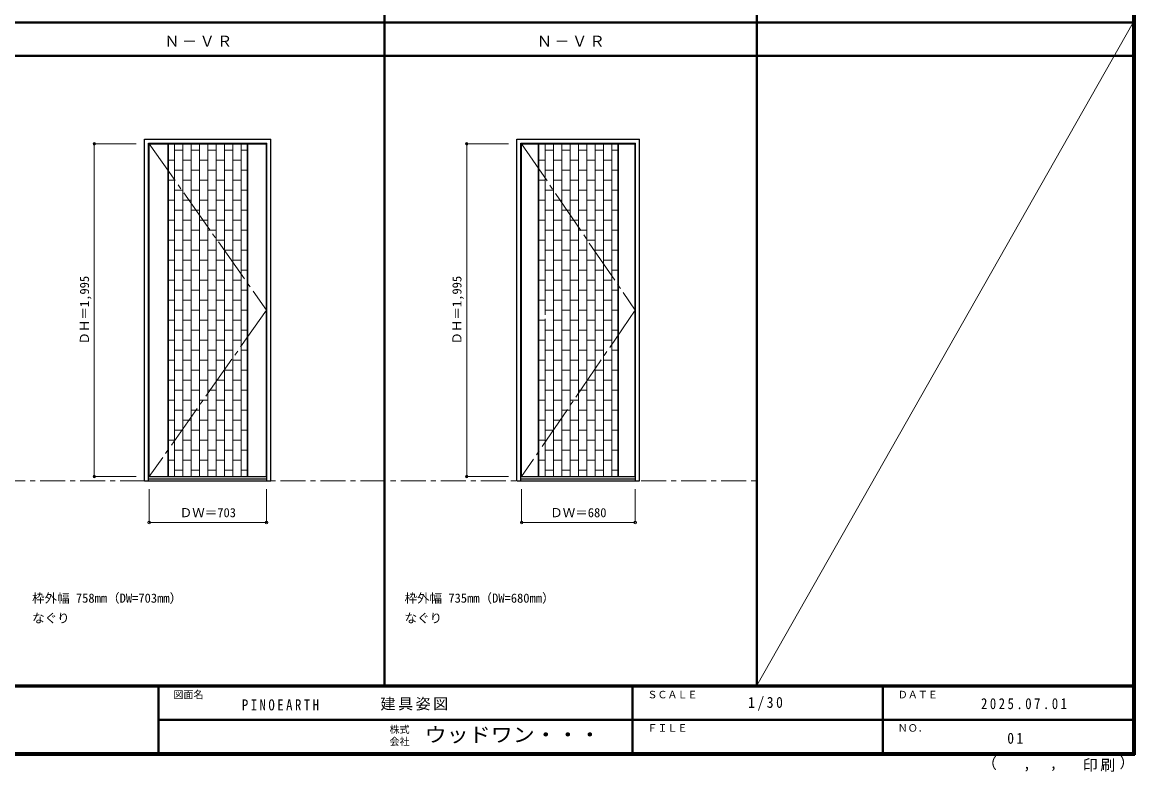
# Model space of a CAD drawing. Units: millimetres, scale not verified. Extents: x -6000 to 5700, y -4307 to 4260.
# Drawn here: x -966 to 5700, y -4307 to 186 of the extents above; entities that cross this region are included whole.
import ezdxf
from ezdxf.enums import TextEntityAlignment as Align

# ---------------------------------------------------------------- set-up
doc = ezdxf.new("R2010")
doc.units = ezdxf.units.MM
doc.header["$LTSCALE"] = 30
doc.header["$PDMODE"] = 32
doc.header["$PDSIZE"] = 15
for name, pattern in [('CHAIN1', [8, 5, -1, 1, -1]), ('CHAIN2', [12, 9, -1, 1, -1]), ('DASHED1', [1.8, 1.2, -0.6])]:
    doc.linetypes.add(name, pattern=pattern)
for name, color, linetype, lineweight in [('0-1_通り芯', 4, 'CHAIN1', 9), ('0-2_扉', 3, 'Continuous', 25), ('0-3_仕上げ', 3, 'Continuous', 25), ('0-4_枠', 3, 'Continuous', 25), ('0-7', 7, 'CHAIN2', 18), ('0-B_寸法', 7, 'Continuous', 9), ('0-C_ハッチ', 4, 'DASHED1', 9), ('F-1_枠', 6, 'Continuous', 40), ('F-A_文字', 7, 'Continuous', 18)]:
    doc.layers.add(name, color=color, linetype=linetype, lineweight=lineweight)
doc.layers.add('0-A_文字', color=7, linetype='Continuous')
doc.styles.add('ＭＳ ゴシック', font='')
doc.styles.get('ＭＳ ゴシック').set_extended_font_data('MS Gothic')

msp = doc.modelspace()

# ---------------------------------------------------------------- linework, layer by layer
at = {"layer": '0-1_通り芯', "color": 7, "lineweight": 18}
msp.add_line((-3258.4, -2562.5), (3436.4, -2562.5), dxfattribs=at)
at = {"layer": '0-2_扉'}
for p, q in [((-205.2, -542.5), (497.8, -542.5)), ((-205.2, -2537.5), (-205.2, -542.5)), ((497.8, -2537.5), (497.8, -542.5)), ((2026.4, -542.5), (2706.4, -542.5)), ((2026.4, -2537.5), (2026.4, -542.5)), ((2706.4, -2537.5), (2706.4, -542.5)), ((-205.2, -2537.5), (497.8, -2537.5)), ((2026.4, -2537.5), (2706.4, -2537.5))]:
    msp.add_line(p, q, dxfattribs=at)
at = {"layer": '0-3_仕上げ', "color": 7, "lineweight": 18}
for p, q in [((-94.2, -2537.5), (-94.2, -542.5)), ((-90.2, -2537.5), (-90.2, -542.5)), ((382.8, -2537.5), (382.8, -542.5)), ((386.8, -2537.5), (386.8, -542.5)), ((2125.9, -2537.5), (2125.9, -542.5)), ((2129.9, -2537.5), (2129.9, -542.5)), ((2602.9, -2537.5), (2602.9, -542.5)), ((2606.9, -2537.5), (2606.9, -542.5))]:
    msp.add_line(p, q, dxfattribs=at)
at = {"layer": '0-4_枠'}
for p, q in [((-234.2, -515.5), (523.8, -515.5)), ((-234.2, -2562.5), (-234.2, -515.5)), ((523.8, -2562.5), (523.8, -515.5)), ((1997.4, -515.5), (2732.4, -515.5)), ((1997.4, -2562.5), (1997.4, -515.5)), ((2732.4, -2562.5), (2732.4, -515.5)), ((-210.2, -539.5), (499.8, -539.5)), ((-210.2, -2562.5), (-210.2, -539.5)), ((499.8, -2562.5), (499.8, -539.5)), ((2021.4, -539.5), (2708.4, -539.5)), ((2021.4, -2562.5), (2021.4, -539.5)), ((2708.4, -2562.5), (2708.4, -539.5)), ((-234.2, -2562.5), (523.8, -2562.5)), ((-210.2, -2550.5), (499.8, -2550.5)), ((1997.4, -2562.5), (2732.4, -2562.5)), ((2021.4, -2550.5), (2708.4, -2550.5))]:
    msp.add_line(p, q, dxfattribs=at)
at = {"layer": '0-7'}
for p, q in [((-205.2, -542.5), (497.8, -1540)), ((2026.4, -542.5), (2706.4, -1540)), ((497.8, -1540), (-205.2, -2537.5)), ((2706.4, -1540), (2026.4, -2537.5))]:
    msp.add_line(p, q, dxfattribs=at)
at = {"layer": '0-B_寸法', "color": 4}
for p, q in [((-534.2, -542.5), (-284.2, -542.5)), ((-534.2, -542.5), (-534.2, -2537.5)), ((1697.4, -542.5), (1947.4, -542.5)), ((1697.4, -542.5), (1697.4, -2537.5)), ((-534.2, -2537.5), (-284.2, -2537.5)), ((1697.4, -2537.5), (1947.4, -2537.5)), ((-205.2, -2812.5), (-205.2, -2612.5)), ((497.8, -2812.5), (497.8, -2612.5)), ((2026.4, -2812.5), (2026.4, -2612.5)), ((2706.4, -2812.5), (2706.4, -2612.5)), ((-205.2, -2812.5), (497.8, -2812.5)), ((2026.4, -2812.5), (2706.4, -2812.5))]:
    msp.add_line(p, q, dxfattribs=at)
at = {"layer": '0-B_寸法'}
for p in [(-534.2, -542.5), (1697.4, -542.5), (-534.2, -2537.5), (1697.4, -2537.5), (-205.2, -2812.5), (497.8, -2812.5), (2026.4, -2812.5), (2706.4, -2812.5)]:
    msp.add_point(p, dxfattribs=at)
at = {"layer": '0-C_ハッチ', "linetype": 'Continuous'}
for p, q in [((-53.7, -542.5), (-53.7, -2537.5)), ((-3.7, -580), (-53.7, -580)), ((-3.7, -2537.5), (-3.7, -542.5)), ((46.3, -542.5), (46.3, -2537.5)), ((96.3, -580), (46.3, -580)), ((96.3, -542.5), (96.3, -2537.5)), ((146.3, -542.5), (146.3, -2537.5)), ((196.3, -580), (146.3, -580)), ((196.3, -542.5), (196.3, -2537.5)), ((246.3, -542.5), (246.3, -2537.5)), ((296.3, -580), (246.3, -580)), ((296.3, -542.5), (296.3, -2537.5)), ((346.3, -542.5), (346.3, -2537.5)), ((382.8, -580), (346.3, -580)), ((2166.4, -542.5), (2166.4, -1568)), ((2216.4, -580), (2166.4, -580)), ((2216.4, -2537.5), (2216.4, -542.5)), ((2266.4, -542.5), (2266.4, -2537.5)), ((2316.4, -580), (2266.4, -580)), ((2316.4, -542.5), (2316.4, -2537.5)), ((2366.4, -542.5), (2366.4, -2537.5)), ((2416.4, -580), (2366.4, -580)), ((2416.4, -542.5), (2416.4, -2537.5)), ((2466.4, -542.5), (2466.4, -2537.5)), ((2516.4, -580), (2466.4, -580)), ((2516.4, -542.5), (2516.4, -2537.5)), ((2566.4, -542.5), (2566.4, -2537.5)), ((2602.9, -580), (2566.4, -580)), ((-53.7, -640), (-90.2, -640)), ((46.3, -640), (-3.7, -640)), ((146.3, -640), (96.3, -640)), ((246.3, -640), (196.3, -640)), ((346.3, -640), (296.3, -640)), ((2166.4, -640), (2129.9, -640)), ((2266.4, -640), (2216.4, -640)), ((2366.4, -640), (2316.4, -640)), ((2466.4, -640), (2416.4, -640)), ((2566.4, -640), (2516.4, -640)), ((-3.7, -700), (-53.7, -700)), ((96.3, -700), (46.3, -700)), ((196.3, -700), (146.3, -700)), ((296.3, -700), (246.3, -700)), ((382.8, -700), (346.3, -700)), ((2216.4, -700), (2166.4, -700)), ((2316.4, -700), (2266.4, -700)), ((2416.4, -700), (2366.4, -700)), ((2516.4, -700), (2466.4, -700)), ((2602.9, -700), (2566.4, -700)), ((-53.7, -760), (-90.2, -760)), ((46.3, -760), (-3.7, -760)), ((146.3, -760), (96.3, -760)), ((246.3, -760), (196.3, -760)), ((346.3, -760), (296.3, -760)), ((2166.4, -760), (2129.9, -760)), ((2266.4, -760), (2216.4, -760)), ((2366.4, -760), (2316.4, -760)), ((2466.4, -760), (2416.4, -760)), ((2566.4, -760), (2516.4, -760)), ((-3.7, -820), (-53.7, -820)), ((96.3, -820), (46.3, -820)), ((196.3, -820), (146.3, -820)), ((296.3, -820), (246.3, -820)), ((382.8, -820), (346.3, -820)), ((2216.4, -820), (2166.4, -820)), ((2316.4, -820), (2266.4, -820)), ((2416.4, -820), (2366.4, -820)), ((2516.4, -820), (2466.4, -820)), ((2602.9, -820), (2566.4, -820)), ((-53.7, -880), (-90.2, -880)), ((46.3, -880), (-3.7, -880)), ((146.3, -880), (96.3, -880)), ((246.3, -880), (196.3, -880)), ((346.3, -880), (296.3, -880)), ((2166.4, -880), (2129.9, -880)), ((2266.4, -880), (2216.4, -880)), ((2366.4, -880), (2316.4, -880)), ((2466.4, -880), (2416.4, -880)), ((2566.4, -880), (2516.4, -880)), ((-3.7, -940), (-53.7, -940)), ((96.3, -940), (46.3, -940)), ((196.3, -940), (146.3, -940)), ((296.3, -940), (246.3, -940)), ((382.8, -940), (346.3, -940)), ((2216.4, -940), (2166.4, -940)), ((2316.4, -940), (2266.4, -940)), ((2416.4, -940), (2366.4, -940)), ((2516.4, -940), (2466.4, -940)), ((2602.9, -940), (2566.4, -940)), ((-53.7, -1000), (-90.2, -1000)), ((-3.7, -1060), (-53.7, -1060)), ((46.3, -1000), (-3.7, -1000)), ((96.3, -1060), (46.3, -1060)), ((146.3, -1000), (96.3, -1000)), ((196.3, -1060), (146.3, -1060)), ((246.3, -1000), (196.3, -1000)), ((296.3, -1060), (246.3, -1060)), ((346.3, -1000), (296.3, -1000)), ((382.8, -1060), (346.3, -1060)), ((2166.4, -1000), (2129.9, -1000)), ((2216.4, -1060), (2166.4, -1060)), ((2266.4, -1000), (2216.4, -1000)), ((2316.4, -1060), (2266.4, -1060)), ((2366.4, -1000), (2316.4, -1000)), ((2416.4, -1060), (2366.4, -1060)), ((2466.4, -1000), (2416.4, -1000)), ((2516.4, -1060), (2466.4, -1060)), ((2566.4, -1000), (2516.4, -1000)), ((2602.9, -1060), (2566.4, -1060)), ((-53.7, -1120), (-90.2, -1120)), ((46.3, -1120), (-3.7, -1120)), ((146.3, -1120), (96.3, -1120)), ((246.3, -1120), (196.3, -1120)), ((346.3, -1120), (296.3, -1120)), ((2166.4, -1120), (2129.9, -1120)), ((2266.4, -1120), (2216.4, -1120)), ((2366.4, -1120), (2316.4, -1120)), ((2466.4, -1120), (2416.4, -1120)), ((2566.4, -1120), (2516.4, -1120)), ((-3.7, -1180), (-53.7, -1180)), ((96.3, -1180), (46.3, -1180)), ((196.3, -1180), (146.3, -1180)), ((296.3, -1180), (246.3, -1180)), ((382.8, -1180), (346.3, -1180)), ((2216.4, -1180), (2166.4, -1180)), ((2316.4, -1180), (2266.4, -1180)), ((2416.4, -1180), (2366.4, -1180)), ((2516.4, -1180), (2466.4, -1180)), ((2602.9, -1180), (2566.4, -1180)), ((-53.7, -1240), (-90.2, -1240)), ((46.3, -1240), (-3.7, -1240)), ((146.3, -1240), (96.3, -1240)), ((246.3, -1240), (196.3, -1240)), ((346.3, -1240), (296.3, -1240)), ((2166.4, -1240), (2129.9, -1240)), ((2266.4, -1240), (2216.4, -1240)), ((2366.4, -1240), (2316.4, -1240)), ((2466.4, -1240), (2416.4, -1240)), ((2566.4, -1240), (2516.4, -1240)), ((-3.7, -1300), (-53.7, -1300)), ((96.3, -1300), (46.3, -1300)), ((196.3, -1300), (146.3, -1300)), ((296.3, -1300), (246.3, -1300)), ((382.8, -1300), (346.3, -1300)), ((2216.4, -1300), (2166.4, -1300)), ((2316.4, -1300), (2266.4, -1300)), ((2416.4, -1300), (2366.4, -1300)), ((2516.4, -1300), (2466.4, -1300)), ((2602.9, -1300), (2566.4, -1300)), ((-53.7, -1360), (-90.2, -1360)), ((46.3, -1360), (-3.7, -1360)), ((146.3, -1360), (96.3, -1360)), ((246.3, -1360), (196.3, -1360)), ((346.3, -1360), (296.3, -1360)), ((2166.4, -1360), (2129.9, -1360)), ((2266.4, -1360), (2216.4, -1360)), ((2366.4, -1360), (2316.4, -1360)), ((2466.4, -1360), (2416.4, -1360)), ((2566.4, -1360), (2516.4, -1360)), ((-3.7, -1420), (-53.7, -1420)), ((96.3, -1420), (46.3, -1420)), ((196.3, -1420), (146.3, -1420)), ((296.3, -1420), (246.3, -1420)), ((382.8, -1420), (346.3, -1420)), ((2216.4, -1420), (2166.4, -1420)), ((2316.4, -1420), (2266.4, -1420)), ((2416.4, -1420), (2366.4, -1420)), ((2516.4, -1420), (2466.4, -1420)), ((2602.9, -1420), (2566.4, -1420)), ((-53.7, -1480), (-90.2, -1480)), ((46.3, -1480), (-3.7, -1480)), ((146.3, -1480), (96.3, -1480)), ((246.3, -1480), (196.3, -1480)), ((346.3, -1480), (296.3, -1480)), ((2166.4, -1480), (2129.9, -1480)), ((2266.4, -1480), (2216.4, -1480)), ((2366.4, -1480), (2316.4, -1480)), ((2466.4, -1480), (2416.4, -1480)), ((2566.4, -1480), (2516.4, -1480)), ((-3.7, -1540), (-53.7, -1540)), ((96.3, -1540), (46.3, -1540)), ((196.3, -1540), (146.3, -1540)), ((296.3, -1540), (246.3, -1540)), ((382.8, -1540), (346.3, -1540)), ((2216.4, -1540), (2166.4, -1540)), ((2166.4, -1592), (2166.4, -2537.5)), ((2316.4, -1540), (2266.4, -1540)), ((2416.4, -1540), (2366.4, -1540)), ((2516.4, -1540), (2466.4, -1540)), ((2602.9, -1540), (2566.4, -1540)), ((-53.7, -1600), (-90.2, -1600)), ((-3.7, -1660), (-53.7, -1660)), ((46.3, -1600), (-3.7, -1600)), ((96.3, -1660), (46.3, -1660)), ((146.3, -1600), (96.3, -1600)), ((196.3, -1660), (146.3, -1660)), ((246.3, -1600), (196.3, -1600)), ((296.3, -1660), (246.3, -1660)), ((346.3, -1600), (296.3, -1600)), ((382.8, -1660), (346.3, -1660)), ((2166.4, -1600), (2129.9, -1600)), ((2216.4, -1660), (2166.4, -1660)), ((2266.4, -1600), (2216.4, -1600)), ((2316.4, -1660), (2266.4, -1660)), ((2366.4, -1600), (2316.4, -1600)), ((2416.4, -1660), (2366.4, -1660)), ((2466.4, -1600), (2416.4, -1600)), ((2516.4, -1660), (2466.4, -1660)), ((2566.4, -1600), (2516.4, -1600)), ((2602.9, -1660), (2566.4, -1660)), ((-53.7, -1720), (-90.2, -1720)), ((46.3, -1720), (-3.7, -1720)), ((146.3, -1720), (96.3, -1720)), ((246.3, -1720), (196.3, -1720)), ((346.3, -1720), (296.3, -1720)), ((2166.4, -1720), (2129.9, -1720)), ((2266.4, -1720), (2216.4, -1720)), ((2366.4, -1720), (2316.4, -1720)), ((2466.4, -1720), (2416.4, -1720)), ((2566.4, -1720), (2516.4, -1720)), ((-3.7, -1780), (-53.7, -1780)), ((96.3, -1780), (46.3, -1780)), ((196.3, -1780), (146.3, -1780)), ((296.3, -1780), (246.3, -1780)), ((382.8, -1780), (346.3, -1780)), ((2216.4, -1780), (2166.4, -1780)), ((2316.4, -1780), (2266.4, -1780)), ((2416.4, -1780), (2366.4, -1780)), ((2516.4, -1780), (2466.4, -1780)), ((2602.9, -1780), (2566.4, -1780)), ((-53.7, -1840), (-90.2, -1840)), ((46.3, -1840), (-3.7, -1840)), ((146.3, -1840), (96.3, -1840)), ((246.3, -1840), (196.3, -1840)), ((346.3, -1840), (296.3, -1840)), ((2166.4, -1840), (2129.9, -1840)), ((2266.4, -1840), (2216.4, -1840)), ((2366.4, -1840), (2316.4, -1840)), ((2466.4, -1840), (2416.4, -1840)), ((2566.4, -1840), (2516.4, -1840)), ((-3.7, -1900), (-53.7, -1900)), ((96.3, -1900), (46.3, -1900)), ((196.3, -1900), (146.3, -1900)), ((296.3, -1900), (246.3, -1900)), ((382.8, -1900), (346.3, -1900)), ((2216.4, -1900), (2166.4, -1900)), ((2316.4, -1900), (2266.4, -1900)), ((2416.4, -1900), (2366.4, -1900)), ((2516.4, -1900), (2466.4, -1900)), ((2602.9, -1900), (2566.4, -1900)), ((-53.7, -1960), (-90.2, -1960)), ((46.3, -1960), (-3.7, -1960)), ((146.3, -1960), (96.3, -1960)), ((246.3, -1960), (196.3, -1960)), ((346.3, -1960), (296.3, -1960)), ((2166.4, -1960), (2129.9, -1960)), ((2266.4, -1960), (2216.4, -1960)), ((2366.4, -1960), (2316.4, -1960)), ((2466.4, -1960), (2416.4, -1960)), ((2566.4, -1960), (2516.4, -1960)), ((-3.7, -2020), (-53.7, -2020)), ((96.3, -2020), (46.3, -2020)), ((196.3, -2020), (146.3, -2020)), ((296.3, -2020), (246.3, -2020)), ((382.8, -2020), (346.3, -2020)), ((2216.4, -2020), (2166.4, -2020)), ((2316.4, -2020), (2266.4, -2020)), ((2416.4, -2020), (2366.4, -2020)), ((2516.4, -2020), (2466.4, -2020)), ((2602.9, -2020), (2566.4, -2020)), ((-53.7, -2080), (-90.2, -2080)), ((46.3, -2080), (-3.7, -2080)), ((146.3, -2080), (96.3, -2080)), ((246.3, -2080), (196.3, -2080)), ((346.3, -2080), (296.3, -2080)), ((2166.4, -2080), (2129.9, -2080)), ((2266.4, -2080), (2216.4, -2080)), ((2366.4, -2080), (2316.4, -2080)), ((2466.4, -2080), (2416.4, -2080)), ((2566.4, -2080), (2516.4, -2080)), ((-3.7, -2140), (-53.7, -2140)), ((96.3, -2140), (46.3, -2140)), ((196.3, -2140), (146.3, -2140)), ((296.3, -2140), (246.3, -2140)), ((382.8, -2140), (346.3, -2140)), ((2216.4, -2140), (2166.4, -2140)), ((2316.4, -2140), (2266.4, -2140)), ((2416.4, -2140), (2366.4, -2140)), ((2516.4, -2140), (2466.4, -2140)), ((2602.9, -2140), (2566.4, -2140)), ((-53.7, -2200), (-90.2, -2200)), ((-3.7, -2260), (-53.7, -2260)), ((46.3, -2200), (-3.7, -2200)), ((96.3, -2260), (46.3, -2260)), ((146.3, -2200), (96.3, -2200)), ((196.3, -2260), (146.3, -2260)), ((246.3, -2200), (196.3, -2200)), ((296.3, -2260), (246.3, -2260)), ((346.3, -2200), (296.3, -2200)), ((382.8, -2260), (346.3, -2260)), ((2166.4, -2200), (2129.9, -2200)), ((2216.4, -2260), (2166.4, -2260)), ((2266.4, -2200), (2216.4, -2200)), ((2316.4, -2260), (2266.4, -2260)), ((2366.4, -2200), (2316.4, -2200)), ((2416.4, -2260), (2366.4, -2260)), ((2466.4, -2200), (2416.4, -2200)), ((2516.4, -2260), (2466.4, -2260)), ((2566.4, -2200), (2516.4, -2200)), ((2602.9, -2260), (2566.4, -2260)), ((-53.7, -2320), (-90.2, -2320)), ((46.3, -2320), (-3.7, -2320)), ((146.3, -2320), (96.3, -2320)), ((246.3, -2320), (196.3, -2320)), ((346.3, -2320), (296.3, -2320)), ((2166.4, -2320), (2129.9, -2320)), ((2266.4, -2320), (2216.4, -2320)), ((2366.4, -2320), (2316.4, -2320)), ((2466.4, -2320), (2416.4, -2320)), ((2566.4, -2320), (2516.4, -2320)), ((-3.7, -2380), (-53.7, -2380)), ((96.3, -2380), (46.3, -2380)), ((196.3, -2380), (146.3, -2380)), ((296.3, -2380), (246.3, -2380)), ((382.8, -2380), (346.3, -2380)), ((2216.4, -2380), (2166.4, -2380)), ((2316.4, -2380), (2266.4, -2380)), ((2416.4, -2380), (2366.4, -2380)), ((2516.4, -2380), (2466.4, -2380)), ((2602.9, -2380), (2566.4, -2380)), ((-53.7, -2440), (-90.2, -2440)), ((46.3, -2440), (-3.7, -2440)), ((146.3, -2440), (96.3, -2440)), ((246.3, -2440), (196.3, -2440)), ((346.3, -2440), (296.3, -2440)), ((2166.4, -2440), (2129.9, -2440)), ((2266.4, -2440), (2216.4, -2440)), ((2366.4, -2440), (2316.4, -2440)), ((2466.4, -2440), (2416.4, -2440)), ((2566.4, -2440), (2516.4, -2440)), ((-3.7, -2500), (-53.7, -2500)), ((96.3, -2500), (46.3, -2500)), ((146.3, -2500), (196.3, -2500)), ((296.3, -2500), (246.3, -2500)), ((346.3, -2500), (382.8, -2500)), ((2216.4, -2500), (2166.4, -2500)), ((2316.4, -2500), (2266.4, -2500)), ((2366.4, -2500), (2416.4, -2500)), ((2516.4, -2500), (2466.4, -2500)), ((2566.4, -2500), (2602.9, -2500))]:
    msp.add_line(p, q, dxfattribs=at)
at = {"layer": 'F-1_枠'}
for p, q in [((1204.8, 4175), (1204.8, -3790)), ((3436.4, 4175), (3436.4, -3790)), ((5690, 4175), (5690, -4205)), ((5695, 4175), (5695, -4205)), ((5700, 4175), (5700, -4205)), ((-6000, 184.5), (5700, 184.5)), ((-6000, -15.5), (5700, -15.5)), ((5700, -3790), (-6000, -3790)), ((5700, -3795), (-6000, -3795)), ((-150, -3795), (-150, -4195)), ((2690, -3795), (2690, -4195)), ((4190, -3795), (4190, -4195)), ((-150, -3995), (5690, -3995.01)), ((5700, -4195), (-6000, -4195)), ((5700, -4200), (-6000, -4200)), ((5700, -4205), (-6000, -4205))]:
    msp.add_line(p, q, dxfattribs=at)
at = {"layer": 'F-A_文字'}
msp.add_line((3436.4, -3790), (5690, 184.5), dxfattribs=at)

# ---------------------------------------------------------------- texts
at = {"layer": '0-A_文字', "style": 'ＭＳ ゴシック'}
for s, p in [('枠外幅 758mm（DW=703mm）', (-906.8, -3310)), ('枠外幅 735mm（DW=680mm）', (1324.8, -3310)), ('なぐり', (-906.8, -3430)), ('なぐり', (1324.8, -3430))]:
    msp.add_text(s, height=54.99, dxfattribs=at).set_placement(p, align=Align.BOTTOM_LEFT)
at = {"layer": '0-A_文字', "char_height": 65.98, "attachment_point": 7, "style": 'ＭＳ ゴシック'}
for insert in [(-113.5, 39.5), (2118.1, 39.5)]:
    msp.add_mtext('\\T1.17;Ｎ－ＶＲ', dxfattribs=dict(at, insert=insert))
at = {"layer": '0-B_寸法', "style": 'ＭＳ ゴシック'}
for p in [(-549.2, -1746.25), (1682.4, -1746.25)]:
    msp.add_text('ＤＨ＝1,995', height=54.99, rotation=90, dxfattribs=at).set_placement(p, align=Align.BOTTOM_LEFT)
for s, p in [('ＤＷ＝703', (-22.45, -2797.5)), ('ＤＷ＝680', (2197.65, -2797.5))]:
    msp.add_text(s, height=54.99, dxfattribs=at).set_placement(p, align=Align.BOTTOM_LEFT)
at = {"layer": 'F-A_文字', "style": 'ＭＳ ゴシック'}
for s, height, p in [('図面名', 43.99, (-60, -3880)), ('ＳＣＡＬＥ', 43.99, (2780, -3880)), ('ＤＡＴＥ', 43.99, (4280, -3880)), ('株式', 43.99, (1235, -4089)), ('ＦＩＬＥ', 43.99, (2780, -4080)), ('ＮＯ．', 43.99, (4280, -4080)), ('会社', 43.99, (1235, -4161)), ('（', 65.98, (4784.03, -4308.31)), ('）', 65.98, (5608.4, -4304.13)), (',', 65.98, (5031.28, -4308.31)), (',', 65.98, (5190.2, -4305.53))]:
    msp.add_text(s, height=height, dxfattribs=at).set_placement(p, align=Align.BOTTOM_LEFT)
at = {"layer": 'F-A_文字', "style": 'ＭＳ ゴシック', "width": 1.1}
msp.add_text('ウッドワン・・・', height=87.98, dxfattribs=at).set_placement((1445, -4155), align=Align.BOTTOM_LEFT)
at = {"layer": 'F-A_文字', "char_height": 65.98, "attachment_point": 7, "style": 'ＭＳ ゴシック'}
for s, insert in [('\\T1.17;建具姿図', (1180.42, -3940)), ('\\T1.38;\\W0.9;1/30', (3383.75, -3940)), ('\\T1.39;\\W0.85;2025.07.01', (4778.75, -3932.5)), ('\\T1.39;\\W0.85;PINOEARTH', (350, -3940)), ('\\T1.36;\\W0.9;01', (4936.25, -4140)), ('\\T1.17;印刷', (5388.15, -4306.92))]:
    msp.add_mtext(s, dxfattribs=dict(at, insert=insert))

doc.saveas('drawing.dxf')
